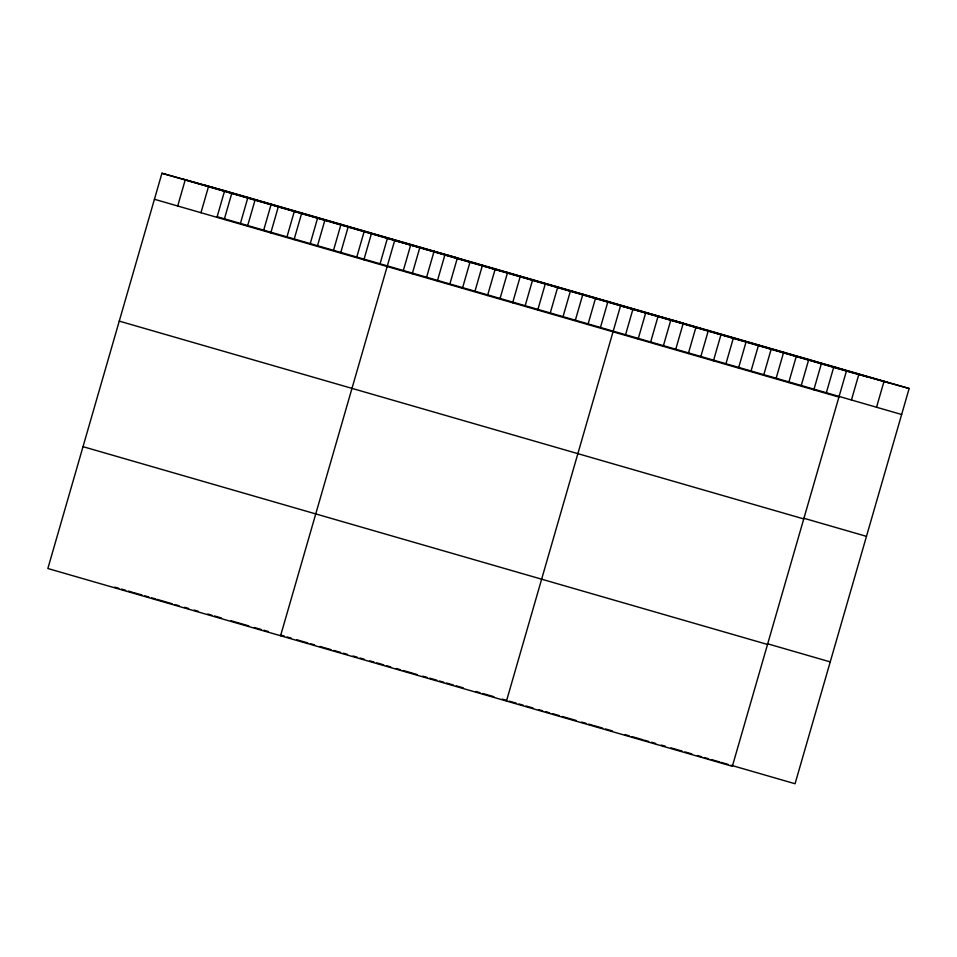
<?xml version="1.0" encoding="UTF-8"?>
<svg xmlns="http://www.w3.org/2000/svg" width="957" height="957" viewBox="0 0 957 957"><rect width="100%" height="100%" fill="white"/><g stroke="black" fill="none" stroke-linecap="round" stroke-linejoin="round"><path stroke-width="1.44" d="M909.15 388.494L224.656 190.694L161.936 173.253L47.85 568.506L732.344 766.306L846.431 371.053L909.15 388.494L795.064 783.747L730.921 765.205M177.703 205.994L185.203 179.988M200.97 212.717L208.482 186.711M224.656 190.694L217.143 216.701L901.638 414.501M224.249 219.452L231.75 193.434M240.422 223.424L247.923 197.417M247.516 226.175L255.029 200.157M263.689 230.159L271.202 204.14M270.795 232.898L278.296 206.879M286.968 236.881L294.469 210.863M294.062 239.621L301.575 213.614M310.235 243.604L317.748 217.586M317.341 246.344L324.842 220.337M333.514 250.327L341.015 224.321M340.608 253.067L348.121 227.06M356.782 257.05L364.294 231.044M363.887 259.802L371.388 233.783M380.061 263.785L387.561 237.767M280.58 635.759L394.667 240.506L457.386 257.947L449.874 283.954M403.328 270.508L410.84 244.49M412.252 273.774L419.764 247.767M426.607 277.231L434.107 251.213M437.349 281.023L444.861 255.017M462.446 288.284L469.959 262.266M474.971 291.203L482.484 265.197M487.544 295.534L495.056 269.515M500.068 298.464L507.581 272.446M512.641 302.783L520.153 276.776M525.166 305.714L532.678 279.695M537.738 310.044L545.251 284.026M550.263 312.963L557.775 286.956M562.848 317.293L570.348 291.275M575.36 320.212L582.873 294.206M587.945 324.543L595.445 298.536M600.458 327.473L607.97 301.455M506.468 701.038L620.543 305.785L683.262 323.215L675.762 349.233M625.567 334.723L633.067 308.704M638.14 339.053L645.64 313.035M650.664 341.972L658.165 315.966M663.237 346.302L670.749 320.284M688.334 353.552L695.847 327.545M700.859 356.483L708.359 330.464M713.432 360.801L720.944 334.794M725.956 363.732L733.457 337.725M738.529 368.062L746.041 342.044M751.054 370.981L758.566 344.975M763.626 375.311L771.139 349.293M776.151 378.242L783.663 352.224M788.724 382.561L796.236 356.554M801.248 385.492L808.761 359.473M813.821 389.822L821.333 363.804M826.346 392.741L833.858 366.734M851.443 400.002L858.955 373.984M876.54 407.251L884.053 381.233M203.961 184.94L888.455 382.74M182.631 179.007L867.126 376.807M161.936 173.253L846.431 371.053M154.424 199.271L838.918 397.071M803.724 518.216L866.468 536.351M119.254 321.121L803.748 518.921M767.49 643.762L830.233 661.897M83.02 446.668L767.514 644.456M114.673 587.131L118.788 588.316M121.515 589.105L125.63 590.29M128.37 591.091L132.473 592.275M133.836 592.67L142.055 595.039M144.794 595.828L148.897 597.024M151.637 597.814L155.752 598.998M157.115 599.393L172.176 603.747M174.916 604.537L179.019 605.721M184.498 607.3L188.601 608.496M194.08 610.076L198.183 611.26M207.765 614.035L211.88 615.219M214.607 616.009L221.462 617.983M231.044 620.758L248.832 625.902M254.311 627.481L261.153 629.455M263.893 630.256L268.008 631.441M280.329 634.993L284.432 636.19M287.172 636.979L291.275 638.163M296.754 639.743L307.699 642.913M310.439 643.702L314.554 644.886M320.021 646.465L330.978 649.636M333.718 650.425L340.56 652.399M343.3 653.2L347.487 654.409M353.061 656.012L357.236 657.22M360.035 658.033L364.21 659.241M369.785 660.856L373.972 662.065M376.759 662.866L383.733 664.876M386.52 665.689L390.707 666.897M396.282 668.5L400.469 669.721M403.256 670.522L417.204 674.553M422.779 676.156L426.954 677.365M429.753 678.178L436.715 680.188M439.502 681.001L443.689 682.209M446.476 683.011L453.451 685.021M456.238 685.834L463.212 687.844M475.761 691.468L479.947 692.677M482.735 693.49L493.884 696.708M502.258 699.124L506.432 700.333M509.22 701.146L516.194 703.156M518.981 703.969L523.168 705.177M525.955 705.979L532.929 707.989M538.504 709.604L542.691 710.812M545.478 711.613L549.665 712.833M552.452 713.635L559.426 715.645M562.214 716.458L576.15 720.477M581.736 722.092L585.911 723.301M588.699 724.114L592.885 725.322M594.285 725.717L602.647 728.133M605.434 728.947L612.408 730.957M624.957 734.581L629.144 735.789M631.931 736.603L643.08 739.821M644.48 740.228L648.655 741.436M651.454 742.237L655.629 743.445M661.203 745.06L665.39 746.269M670.965 747.884L682.126 751.101M684.913 751.915L691.887 753.925M697.462 755.54L701.648 756.748M704.436 757.549L708.611 758.757M711.41 759.571L719.772 761.987M721.171 762.382L728.133 764.404"/></g></svg>
